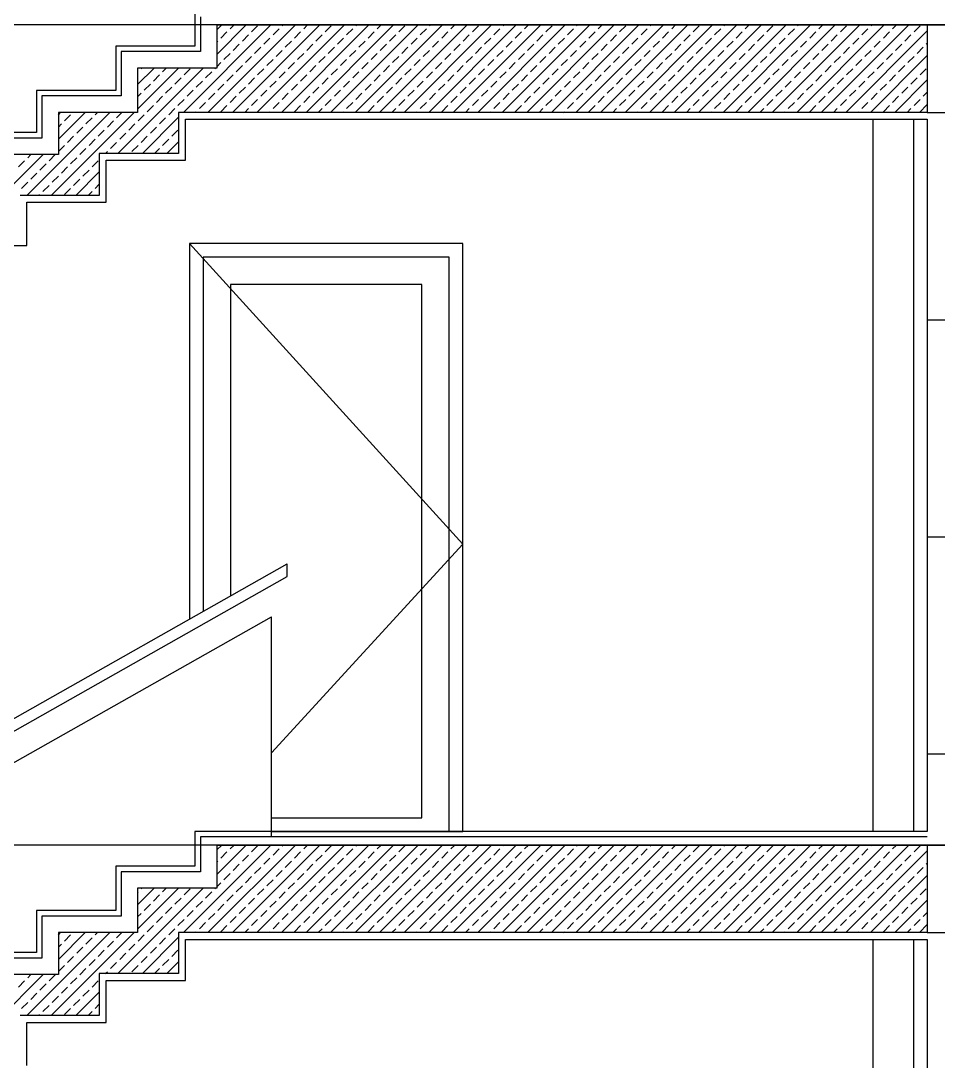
# Model space of a CAD drawing. Header units: millimetres. Extents: x 43168.9 to 43194.6, y -25545.1 to -25543.4.
# Drawn here: x 43184.51 to 43184.6443, y -25544.0462 to -25543.894 of the extents above; entities that cross this region are included whole.
import ezdxf

# ---------------------------------------------------------------- set-up
doc = ezdxf.new("R2010")
doc.units = ezdxf.units.MM
doc.header["$LTSCALE"] = 200
doc.linetypes.add('kesit_$0$HIDDEN2', pattern=[0.1875, 0.125, -0.0625])
for name, color, linetype in [('cam_sgh', 1, 'Continuous'), ('dograma_sgh', 43, 'Continuous'), ('gor-4_sgh', 17, 'Continuous'), ('kaplama-gnl_sgh', 30, 'Continuous'), ('kesit_$0$gor-2_sgh', 161, 'Continuous'), ('kesit_$0$izd-alt_sgh', 8, 'kesit_$0$HIDDEN2'), ('kesit_$0$metal-mal._sgh', 122, 'Continuous'), ('kolon-b.a_sgh', 6, 'Continuous'), ('siva_sgh', 145, 'Continuous'), ('tarama-betonarme_sgh', 223, 'Continuous')]:
    doc.layers.add(name, color=color, linetype=linetype)

msp = doc.modelspace()

# ---------------------------------------------------------------- linework, layer by layer
at = {"layer": 'cam_sgh'}
for p, q in [((43184.63471, -25543.90836), (43184.63471, -25544.01256)), ((43184.64071, -25543.90836), (43184.64071, -25544.01256)), ((43184.64271, -25543.90836), (43184.64271, -25544.01256)), ((43184.63471, -25544.02836), (43184.63471, -25544.13256)), ((43184.64071, -25544.02836), (43184.64071, -25544.13256)), ((43184.64271, -25544.02836), (43184.64271, -25544.13256))]:
    msp.add_line(p, q, dxfattribs=at)
at = {"layer": 'dograma_sgh', "color": 145}
for p, q in [((43184.53469, -25543.92656), (43184.57469, -25543.97056)), ((43184.57469, -25543.97056), (43184.54669, -25544.00107))]:
    msp.add_line(p, q, dxfattribs=at)
at = {"layer": 'dograma_sgh'}
for p, q in [((43184.57469, -25543.92656), (43184.53469, -25543.92656)), ((43184.53469, -25543.92656), (43184.53469, -25543.98144)), ((43184.57469, -25544.01256), (43184.57469, -25543.92656)), ((43184.57269, -25543.92856), (43184.53669, -25543.92856)), ((43184.53669, -25543.92856), (43184.53669, -25543.98033)), ((43184.57269, -25544.01256), (43184.57269, -25543.92856)), ((43184.56869, -25543.93256), (43184.54069, -25543.93256)), ((43184.54069, -25543.93256), (43184.54069, -25543.9781)), ((43184.56869, -25544.01056), (43184.56869, -25543.93256)), ((43184.54669, -25544.01056), (43184.56869, -25544.01056)), ((43184.54669, -25544.01256), (43184.57469, -25544.01256))]:
    msp.add_line(p, q, dxfattribs=at)
at = {"layer": 'gor-4_sgh'}
for p, q in [((43184.64271, -25543.89456), (43184.91271, -25543.89456)), ((43184.64271, -25543.90736), (43184.91271, -25543.90736)), ((43184.91271, -25543.93775), (43184.64269, -25543.93775)), ((43184.91271, -25543.9695), (43184.64269, -25543.9695)), ((43184.91271, -25544.00125), (43184.64269, -25544.00125)), ((43184.64271, -25544.01456), (43184.91271, -25544.01456)), ((43184.64271, -25544.02736), (43184.91271, -25544.02736))]:
    msp.add_line(p, q, dxfattribs=at)
at = {"layer": 'kaplama-gnl_sgh'}
for p, q in [((43184.53549, -25543.89256), (43184.53549, -25543.89767)), ((43184.53629, -25543.89336), (43184.53629, -25543.89847)), ((43184.53549, -25543.89767), (43184.52389, -25543.89767)), ((43184.52389, -25543.89767), (43184.52389, -25543.90416)), ((43184.53629, -25543.89847), (43184.52469, -25543.89847)), ((43184.52469, -25543.89847), (43184.52469, -25543.90496)), ((43184.52389, -25543.90416), (43184.51229, -25543.90416)), ((43184.51229, -25543.90416), (43184.51229, -25543.91031)), ((43184.52469, -25543.90496), (43184.51309, -25543.90496)), ((43184.51309, -25543.90496), (43184.51309, -25543.91111)), ((43184.51229, -25543.91031), (43184.50069, -25543.91031)), ((43184.51309, -25543.91111), (43184.50149, -25543.91111)), ((43184.64271, -25544.01256), (43184.53549, -25544.01256)), ((43184.53549, -25544.01256), (43184.53549, -25544.01767)), ((43184.64271, -25544.01336), (43184.53629, -25544.01336)), ((43184.53629, -25544.01336), (43184.53629, -25544.01847)), ((43184.53549, -25544.01767), (43184.52389, -25544.01767)), ((43184.52389, -25544.01767), (43184.52389, -25544.02416)), ((43184.53629, -25544.01847), (43184.52469, -25544.01847)), ((43184.52469, -25544.01847), (43184.52469, -25544.02496)), ((43184.52389, -25544.02416), (43184.51229, -25544.02416)), ((43184.51229, -25544.02416), (43184.51229, -25544.03031)), ((43184.52469, -25544.02496), (43184.51309, -25544.02496)), ((43184.51309, -25544.02496), (43184.51309, -25544.03111)), ((43184.51229, -25544.03031), (43184.50069, -25544.03031)), ((43184.51309, -25544.03111), (43184.50149, -25544.03111))]:
    msp.add_line(p, q, dxfattribs=at)
at = {"layer": 'kesit_$0$gor-2_sgh'}
for p in [(43184.44224, -25544.04025), (43184.54669, -25544.01336)]:
    msp.add_line(p, (43184.54669, -25543.98117), dxfattribs=at)
at = {"layer": 'kesit_$0$izd-alt_sgh'}
for p, q in [((43185.17869, -25543.89456), (43183.58059, -25543.89456)), ((43185.17869, -25544.01456), (43183.58059, -25544.01456))]:
    msp.add_line(p, q, dxfattribs=at)
at = {"layer": 'kesit_$0$metal-mal._sgh'}
for p, q in [((43184.44076, -25544.03465), (43184.549, -25543.97343)), ((43184.549, -25543.97527), (43184.549, -25543.97343)), ((43184.44118, -25544.03625), (43184.549, -25543.97527))]:
    msp.add_line(p, q, dxfattribs=at)
at = {"layer": 'kolon-b.a_sgh'}
for p, q in [((43184.53869, -25543.89456), (43184.53869, -25543.90087)), ((43184.53869, -25543.89456), (43184.64271, -25543.89456)), ((43184.64271, -25543.89456), (43184.64271, -25543.90736)), ((43184.53869, -25543.90087), (43184.52709, -25543.90087)), ((43184.52709, -25543.90087), (43184.52709, -25543.90736)), ((43184.52709, -25543.90736), (43184.51549, -25543.90736)), ((43184.51549, -25543.90736), (43184.51549, -25543.91351)), ((43184.64271, -25543.90736), (43184.53309, -25543.90736)), ((43184.53309, -25543.90736), (43184.53309, -25543.91336)), ((43184.51549, -25543.91351), (43184.50389, -25543.91351)), ((43184.53309, -25543.91336), (43184.52149, -25543.91336)), ((43184.52149, -25543.91336), (43184.52149, -25543.91951)), ((43184.52149, -25543.91951), (43184.50989, -25543.91951)), ((43184.53869, -25544.01456), (43184.53869, -25544.02087)), ((43184.53869, -25544.01456), (43184.64271, -25544.01456)), ((43184.64271, -25544.01456), (43184.64271, -25544.02736)), ((43184.53869, -25544.02087), (43184.52709, -25544.02087)), ((43184.52709, -25544.02087), (43184.52709, -25544.02736)), ((43184.52709, -25544.02736), (43184.51549, -25544.02736)), ((43184.51549, -25544.02736), (43184.51549, -25544.03351)), ((43184.64271, -25544.02736), (43184.53309, -25544.02736)), ((43184.53309, -25544.02736), (43184.53309, -25544.03336)), ((43184.51549, -25544.03351), (43184.50389, -25544.03351)), ((43184.53309, -25544.03336), (43184.52149, -25544.03336)), ((43184.52149, -25544.03336), (43184.52149, -25544.03951)), ((43184.52149, -25544.03951), (43184.50989, -25544.03951))]:
    msp.add_line(p, q, dxfattribs=at)
at = {"layer": 'siva_sgh'}
for p, q in [((43184.53409, -25543.91436), (43184.53409, -25543.90836)), ((43184.53409, -25543.90836), (43184.64271, -25543.90836)), ((43184.52249, -25543.92051), (43184.52249, -25543.91436)), ((43184.52249, -25543.91436), (43184.53409, -25543.91436)), ((43184.51089, -25543.92682), (43184.51089, -25543.92051)), ((43184.51089, -25543.92051), (43184.52249, -25543.92051)), ((43184.49929, -25543.92682), (43184.51089, -25543.92682)), ((43184.53409, -25544.03436), (43184.53409, -25544.02836)), ((43184.53409, -25544.02836), (43184.64271, -25544.02836)), ((43184.52249, -25544.04051), (43184.52249, -25544.03436)), ((43184.52249, -25544.03436), (43184.53409, -25544.03436)), ((43184.51089, -25544.04682), (43184.51089, -25544.04051)), ((43184.51089, -25544.04051), (43184.52249, -25544.04051))]:
    msp.add_line(p, q, dxfattribs=at)
at = {"layer": 'tarama-betonarme_sgh'}
for p, q in [((43184.53379, -25543.90736), (43184.54659, -25543.89456)), ((43184.53739, -25543.90736), (43184.55019, -25543.89456)), ((43184.53869, -25543.89528), (43184.53941, -25543.89456)), ((43184.53869, -25543.89887), (43184.543, -25543.89456)), ((43184.53928, -25543.89648), (43184.54018, -25543.89558)), ((43184.54063, -25543.89514), (43184.54121, -25543.89456)), ((43184.54098, -25543.90736), (43184.55378, -25543.89456)), ((43184.54377, -25543.89558), (43184.54467, -25543.89469)), ((43184.54457, -25543.90736), (43184.55737, -25543.89456)), ((43184.54692, -25543.89603), (43184.54781, -25543.89514)), ((43184.54816, -25543.90736), (43184.56096, -25543.89456)), ((43184.54826, -25543.89469), (43184.54839, -25543.89456)), ((43184.55006, -25543.89648), (43184.55096, -25543.89558)), ((43184.55141, -25543.89514), (43184.55198, -25543.89456)), ((43184.55176, -25543.90736), (43184.56456, -25543.89456)), ((43184.55455, -25543.89558), (43184.55545, -25543.89469)), ((43184.55535, -25543.90736), (43184.56815, -25543.89456)), ((43184.55769, -25543.89603), (43184.55859, -25543.89514)), ((43184.55894, -25543.90736), (43184.57174, -25543.89456)), ((43184.55904, -25543.89469), (43184.55917, -25543.89456)), ((43184.56084, -25543.89648), (43184.56173, -25543.89558)), ((43184.56218, -25543.89514), (43184.56276, -25543.89456)), ((43184.56253, -25543.90736), (43184.57533, -25543.89456)), ((43184.56533, -25543.89558), (43184.56622, -25543.89469)), ((43184.56612, -25543.90736), (43184.57892, -25543.89456)), ((43184.56847, -25543.89603), (43184.56937, -25543.89514)), ((43184.56972, -25543.90736), (43184.58252, -25543.89456)), ((43184.56982, -25543.89469), (43184.56994, -25543.89456)), ((43184.57161, -25543.89648), (43184.57251, -25543.89558)), ((43184.57296, -25543.89514), (43184.57354, -25543.89456)), ((43184.57331, -25543.90736), (43184.58611, -25543.89456)), ((43184.5761, -25543.89558), (43184.577, -25543.89469)), ((43184.5769, -25543.90736), (43184.5897, -25543.89456)), ((43184.57925, -25543.89603), (43184.58014, -25543.89514)), ((43184.58049, -25543.90736), (43184.59329, -25543.89456)), ((43184.58059, -25543.89469), (43184.58072, -25543.89456)), ((43184.58239, -25543.89648), (43184.58329, -25543.89558)), ((43184.58374, -25543.89514), (43184.58431, -25543.89456)), ((43184.58408, -25543.90736), (43184.59688, -25543.89456)), ((43184.58688, -25543.89558), (43184.58778, -25543.89469)), ((43184.58768, -25543.90736), (43184.60048, -25543.89456)), ((43184.59002, -25543.89603), (43184.59092, -25543.89514)), ((43184.59127, -25543.90736), (43184.60407, -25543.89456)), ((43184.59137, -25543.89469), (43184.5915, -25543.89456)), ((43184.59316, -25543.89648), (43184.59406, -25543.89558)), ((43184.59451, -25543.89514), (43184.59509, -25543.89456)), ((43184.59486, -25543.90736), (43184.60766, -25543.89456)), ((43184.59765, -25543.89558), (43184.59855, -25543.89469)), ((43184.59845, -25543.90736), (43184.61125, -25543.89456)), ((43184.6008, -25543.89603), (43184.6017, -25543.89514)), ((43184.60204, -25543.90736), (43184.61484, -25543.89456)), ((43184.60214, -25543.89469), (43184.60227, -25543.89456)), ((43184.60394, -25543.89648), (43184.60484, -25543.89558)), ((43184.60529, -25543.89514), (43184.60586, -25543.89456)), ((43184.60564, -25543.90736), (43184.61844, -25543.89456)), ((43184.60843, -25543.89558), (43184.60933, -25543.89469)), ((43184.60923, -25543.90736), (43184.62203, -25543.89456)), ((43184.61157, -25543.89603), (43184.61247, -25543.89514)), ((43184.61282, -25543.90736), (43184.62562, -25543.89456)), ((43184.61292, -25543.89469), (43184.61305, -25543.89456)), ((43184.61472, -25543.89648), (43184.61562, -25543.89558)), ((43184.61606, -25543.89514), (43184.61664, -25543.89456)), ((43184.61641, -25543.90736), (43184.62921, -25543.89456)), ((43184.61921, -25543.89558), (43184.62011, -25543.89469)), ((43184.62001, -25543.90736), (43184.63281, -25543.89456)), ((43184.62235, -25543.89603), (43184.62325, -25543.89514)), ((43184.6236, -25543.90736), (43184.6364, -25543.89456)), ((43184.6237, -25543.89469), (43184.62382, -25543.89456)), ((43184.62549, -25543.89648), (43184.62639, -25543.89558)), ((43184.62684, -25543.89514), (43184.62742, -25543.89456)), ((43184.62719, -25543.90736), (43184.63999, -25543.89456)), ((43184.62998, -25543.89558), (43184.63088, -25543.89469)), ((43184.63078, -25543.90736), (43184.64271, -25543.89543)), ((43184.63313, -25543.89603), (43184.63402, -25543.89514)), ((43184.63447, -25543.89469), (43184.6346, -25543.89456)), ((43184.63627, -25543.89648), (43184.63717, -25543.89558)), ((43184.63762, -25543.89514), (43184.63819, -25543.89456)), ((43184.64076, -25543.89558), (43184.64166, -25543.89469)), ((43184.53869, -25543.89707), (43184.53883, -25543.89693)), ((43184.54243, -25543.89693), (43184.54332, -25543.89603)), ((43184.54557, -25543.89738), (43184.54647, -25543.89648)), ((43184.54871, -25543.89783), (43184.54961, -25543.89693)), ((43184.5532, -25543.89693), (43184.5541, -25543.89603)), ((43184.55635, -25543.89738), (43184.55724, -25543.89648)), ((43184.55949, -25543.89783), (43184.56039, -25543.89693)), ((43184.56398, -25543.89693), (43184.56488, -25543.89603)), ((43184.56712, -25543.89738), (43184.56802, -25543.89648)), ((43184.57027, -25543.89783), (43184.57116, -25543.89693)), ((43184.57476, -25543.89693), (43184.57565, -25543.89603)), ((43184.5779, -25543.89738), (43184.5788, -25543.89648)), ((43184.58104, -25543.89783), (43184.58194, -25543.89693)), ((43184.58553, -25543.89693), (43184.58643, -25543.89603)), ((43184.58867, -25543.89738), (43184.58957, -25543.89648)), ((43184.59182, -25543.89783), (43184.59272, -25543.89693)), ((43184.59631, -25543.89693), (43184.59721, -25543.89603)), ((43184.59945, -25543.89738), (43184.60035, -25543.89648)), ((43184.60259, -25543.89783), (43184.60349, -25543.89693)), ((43184.60708, -25543.89693), (43184.60798, -25543.89603)), ((43184.61023, -25543.89738), (43184.61113, -25543.89648)), ((43184.61337, -25543.89783), (43184.61427, -25543.89693)), ((43184.61786, -25543.89693), (43184.61876, -25543.89603)), ((43184.621, -25543.89738), (43184.6219, -25543.89648)), ((43184.62415, -25543.89783), (43184.62504, -25543.89693)), ((43184.62864, -25543.89693), (43184.62953, -25543.89603)), ((43184.63178, -25543.89738), (43184.63268, -25543.89648)), ((43184.63492, -25543.89783), (43184.63582, -25543.89693)), ((43184.63941, -25543.89693), (43184.64031, -25543.89603)), ((43184.53973, -25543.89963), (43184.54063, -25543.89873)), ((43184.54108, -25543.89828), (43184.54198, -25543.89738)), ((43184.54422, -25543.89873), (43184.54512, -25543.89783)), ((43184.54737, -25543.89918), (43184.54826, -25543.89828)), ((43184.55051, -25543.89963), (43184.55141, -25543.89873)), ((43184.55186, -25543.89828), (43184.55275, -25543.89738)), ((43184.555, -25543.89873), (43184.5559, -25543.89783)), ((43184.55814, -25543.89918), (43184.55904, -25543.89828)), ((43184.56128, -25543.89963), (43184.56218, -25543.89873)), ((43184.56263, -25543.89828), (43184.56353, -25543.89738)), ((43184.56577, -25543.89873), (43184.56667, -25543.89783)), ((43184.56892, -25543.89918), (43184.56982, -25543.89828)), ((43184.57206, -25543.89963), (43184.57296, -25543.89873)), ((43184.57341, -25543.89828), (43184.57431, -25543.89738)), ((43184.57655, -25543.89873), (43184.57745, -25543.89783)), ((43184.57969, -25543.89918), (43184.58059, -25543.89828)), ((43184.58284, -25543.89963), (43184.58374, -25543.89873)), ((43184.58418, -25543.89828), (43184.58508, -25543.89738)), ((43184.58733, -25543.89873), (43184.58823, -25543.89783)), ((43184.59047, -25543.89918), (43184.59137, -25543.89828)), ((43184.59361, -25543.89963), (43184.59451, -25543.89873)), ((43184.59496, -25543.89828), (43184.59586, -25543.89738)), ((43184.5981, -25543.89873), (43184.599, -25543.89783)), ((43184.60125, -25543.89918), (43184.60214, -25543.89828)), ((43184.60439, -25543.89963), (43184.60529, -25543.89873)), ((43184.60574, -25543.89828), (43184.60664, -25543.89738)), ((43184.60888, -25543.89873), (43184.60978, -25543.89783)), ((43184.61202, -25543.89918), (43184.61292, -25543.89828)), ((43184.61517, -25543.89963), (43184.61606, -25543.89873)), ((43184.61651, -25543.89828), (43184.61741, -25543.89738)), ((43184.61966, -25543.89873), (43184.62055, -25543.89783)), ((43184.6228, -25543.89918), (43184.6237, -25543.89828)), ((43184.62594, -25543.89963), (43184.62684, -25543.89873)), ((43184.62729, -25543.89828), (43184.62819, -25543.89738)), ((43184.63043, -25543.89873), (43184.63133, -25543.89783)), ((43184.63358, -25543.89918), (43184.63447, -25543.89828)), ((43184.63672, -25543.89963), (43184.63762, -25543.89873)), ((43184.63807, -25543.89828), (43184.63896, -25543.89738)), ((43184.64121, -25543.89873), (43184.64211, -25543.89783)), ((43184.64256, -25543.89738), (43184.64271, -25543.89723)), ((43184.53869, -25543.90067), (43184.53928, -25543.90007)), ((43184.54288, -25543.90007), (43184.54377, -25543.89918)), ((43184.54602, -25543.90052), (43184.54692, -25543.89963)), ((43184.54916, -25543.90097), (43184.55006, -25543.90007)), ((43184.55365, -25543.90007), (43184.55455, -25543.89918)), ((43184.55679, -25543.90052), (43184.55769, -25543.89963)), ((43184.55994, -25543.90097), (43184.56084, -25543.90007)), ((43184.56443, -25543.90007), (43184.56533, -25543.89918)), ((43184.56757, -25543.90052), (43184.56847, -25543.89963)), ((43184.57071, -25543.90097), (43184.57161, -25543.90007)), ((43184.5752, -25543.90007), (43184.5761, -25543.89918)), ((43184.57835, -25543.90052), (43184.57925, -25543.89963)), ((43184.58149, -25543.90097), (43184.58239, -25543.90007)), ((43184.58598, -25543.90007), (43184.58688, -25543.89918)), ((43184.58912, -25543.90052), (43184.59002, -25543.89963)), ((43184.59227, -25543.90097), (43184.59316, -25543.90007)), ((43184.59676, -25543.90007), (43184.59765, -25543.89918)), ((43184.5999, -25543.90052), (43184.6008, -25543.89963)), ((43184.60304, -25543.90097), (43184.60394, -25543.90007)), ((43184.60753, -25543.90007), (43184.60843, -25543.89918)), ((43184.61068, -25543.90052), (43184.61157, -25543.89963)), ((43184.61382, -25543.90097), (43184.61472, -25543.90007)), ((43184.61831, -25543.90007), (43184.61921, -25543.89918)), ((43184.62145, -25543.90052), (43184.62235, -25543.89963)), ((43184.6246, -25543.90097), (43184.62549, -25543.90007)), ((43184.62909, -25543.90007), (43184.62998, -25543.89918)), ((43184.63223, -25543.90052), (43184.63313, -25543.89963)), ((43184.63437, -25543.90736), (43184.64271, -25543.89902)), ((43184.63537, -25543.90097), (43184.63627, -25543.90007)), ((43184.63986, -25543.90007), (43184.64076, -25543.89918)), ((43184.5242, -25543.91336), (43184.53669, -25543.90087)), ((43184.52709, -25543.90329), (43184.5295, -25543.90087)), ((43184.52709, -25543.90688), (43184.53309, -25543.90087)), ((43184.52709, -25543.90149), (43184.52716, -25543.90142)), ((43184.52761, -25543.90097), (43184.52771, -25543.90087)), ((43184.53075, -25543.90142), (43184.5313, -25543.90087)), ((43184.53389, -25543.90187), (43184.53479, -25543.90097)), ((43184.53704, -25543.90232), (43184.53794, -25543.90142)), ((43184.53839, -25543.90097), (43184.53848, -25543.90087)), ((43184.54153, -25543.90142), (43184.54243, -25543.90052)), ((43184.54467, -25543.90187), (43184.54557, -25543.90097)), ((43184.54781, -25543.90232), (43184.54871, -25543.90142)), ((43184.5523, -25543.90142), (43184.5532, -25543.90052)), ((43184.55545, -25543.90187), (43184.55635, -25543.90097)), ((43184.55859, -25543.90232), (43184.55949, -25543.90142)), ((43184.56308, -25543.90142), (43184.56398, -25543.90052)), ((43184.56622, -25543.90187), (43184.56712, -25543.90097)), ((43184.56937, -25543.90232), (43184.57027, -25543.90142)), ((43184.57386, -25543.90142), (43184.57476, -25543.90052)), ((43184.577, -25543.90187), (43184.5779, -25543.90097)), ((43184.58014, -25543.90232), (43184.58104, -25543.90142)), ((43184.58463, -25543.90142), (43184.58553, -25543.90052)), ((43184.58778, -25543.90187), (43184.58867, -25543.90097)), ((43184.59092, -25543.90232), (43184.59182, -25543.90142)), ((43184.59541, -25543.90142), (43184.59631, -25543.90052)), ((43184.59855, -25543.90187), (43184.59945, -25543.90097)), ((43184.6017, -25543.90232), (43184.60259, -25543.90142)), ((43184.60619, -25543.90142), (43184.60708, -25543.90052)), ((43184.60933, -25543.90187), (43184.61023, -25543.90097)), ((43184.61247, -25543.90232), (43184.61337, -25543.90142)), ((43184.61696, -25543.90142), (43184.61786, -25543.90052)), ((43184.62011, -25543.90187), (43184.621, -25543.90097)), ((43184.62325, -25543.90232), (43184.62415, -25543.90142)), ((43184.62774, -25543.90142), (43184.62864, -25543.90052)), ((43184.63088, -25543.90187), (43184.63178, -25543.90097)), ((43184.63402, -25543.90232), (43184.63492, -25543.90142)), ((43184.63851, -25543.90142), (43184.63941, -25543.90052)), ((43184.64166, -25543.90187), (43184.64256, -25543.90097)), ((43184.52806, -25543.90412), (43184.52896, -25543.90322)), ((43184.5294, -25543.90277), (43184.5303, -25543.90187)), ((43184.53255, -25543.90322), (43184.53345, -25543.90232)), ((43184.53569, -25543.90367), (43184.53659, -25543.90277)), ((43184.53883, -25543.90412), (43184.53973, -25543.90322)), ((43184.54018, -25543.90277), (43184.54108, -25543.90187)), ((43184.54332, -25543.90322), (43184.54422, -25543.90232)), ((43184.54647, -25543.90367), (43184.54737, -25543.90277)), ((43184.54961, -25543.90412), (43184.55051, -25543.90322)), ((43184.55096, -25543.90277), (43184.55186, -25543.90187)), ((43184.5541, -25543.90322), (43184.555, -25543.90232)), ((43184.55724, -25543.90367), (43184.55814, -25543.90277)), ((43184.56039, -25543.90412), (43184.56128, -25543.90322)), ((43184.56173, -25543.90277), (43184.56263, -25543.90187)), ((43184.56488, -25543.90322), (43184.56577, -25543.90232)), ((43184.56802, -25543.90367), (43184.56892, -25543.90277)), ((43184.57116, -25543.90412), (43184.57206, -25543.90322)), ((43184.57251, -25543.90277), (43184.57341, -25543.90187)), ((43184.57565, -25543.90322), (43184.57655, -25543.90232)), ((43184.5788, -25543.90367), (43184.57969, -25543.90277)), ((43184.58194, -25543.90412), (43184.58284, -25543.90322)), ((43184.58329, -25543.90277), (43184.58418, -25543.90187)), ((43184.58643, -25543.90322), (43184.58733, -25543.90232)), ((43184.58957, -25543.90367), (43184.59047, -25543.90277)), ((43184.59272, -25543.90412), (43184.59361, -25543.90322)), ((43184.59406, -25543.90277), (43184.59496, -25543.90187)), ((43184.59721, -25543.90322), (43184.5981, -25543.90232)), ((43184.60035, -25543.90367), (43184.60125, -25543.90277)), ((43184.60349, -25543.90412), (43184.60439, -25543.90322)), ((43184.60484, -25543.90277), (43184.60574, -25543.90187)), ((43184.60798, -25543.90322), (43184.60888, -25543.90232)), ((43184.61113, -25543.90367), (43184.61202, -25543.90277)), ((43184.61427, -25543.90412), (43184.61517, -25543.90322)), ((43184.61562, -25543.90277), (43184.61651, -25543.90187)), ((43184.61876, -25543.90322), (43184.61966, -25543.90232)), ((43184.6219, -25543.90367), (43184.6228, -25543.90277)), ((43184.62504, -25543.90412), (43184.62594, -25543.90322)), ((43184.62639, -25543.90277), (43184.62729, -25543.90187)), ((43184.62953, -25543.90322), (43184.63043, -25543.90232)), ((43184.63268, -25543.90367), (43184.63358, -25543.90277)), ((43184.63582, -25543.90412), (43184.63672, -25543.90322)), ((43184.63717, -25543.90277), (43184.63807, -25543.90187)), ((43184.63797, -25543.90736), (43184.64271, -25543.90262)), ((43184.64031, -25543.90322), (43184.64121, -25543.90232)), ((43184.52709, -25543.90508), (43184.52761, -25543.90456)), ((43184.5312, -25543.90456), (43184.5321, -25543.90367)), ((43184.53434, -25543.90501), (43184.53524, -25543.90412)), ((43184.53749, -25543.90546), (43184.53839, -25543.90456)), ((43184.54198, -25543.90456), (43184.54288, -25543.90367)), ((43184.54512, -25543.90501), (43184.54602, -25543.90412)), ((43184.54826, -25543.90546), (43184.54916, -25543.90456)), ((43184.55275, -25543.90456), (43184.55365, -25543.90367)), ((43184.5559, -25543.90501), (43184.55679, -25543.90412)), ((43184.55904, -25543.90546), (43184.55994, -25543.90456)), ((43184.56353, -25543.90456), (43184.56443, -25543.90367)), ((43184.56667, -25543.90501), (43184.56757, -25543.90412)), ((43184.56982, -25543.90546), (43184.57071, -25543.90456)), ((43184.57431, -25543.90456), (43184.5752, -25543.90367)), ((43184.57745, -25543.90501), (43184.57835, -25543.90412)), ((43184.58059, -25543.90546), (43184.58149, -25543.90456)), ((43184.58508, -25543.90456), (43184.58598, -25543.90367)), ((43184.58823, -25543.90501), (43184.58912, -25543.90412)), ((43184.59137, -25543.90546), (43184.59227, -25543.90456)), ((43184.59586, -25543.90456), (43184.59676, -25543.90367)), ((43184.599, -25543.90501), (43184.5999, -25543.90412)), ((43184.60214, -25543.90546), (43184.60304, -25543.90456)), ((43184.60664, -25543.90456), (43184.60753, -25543.90367)), ((43184.60978, -25543.90501), (43184.61068, -25543.90412)), ((43184.61292, -25543.90546), (43184.61382, -25543.90456)), ((43184.61741, -25543.90456), (43184.61831, -25543.90367)), ((43184.62055, -25543.90501), (43184.62145, -25543.90412)), ((43184.6237, -25543.90546), (43184.6246, -25543.90456)), ((43184.62819, -25543.90456), (43184.62909, -25543.90367)), ((43184.63133, -25543.90501), (43184.63223, -25543.90412)), ((43184.63447, -25543.90546), (43184.63537, -25543.90456)), ((43184.63896, -25543.90456), (43184.63986, -25543.90367)), ((43184.64211, -25543.90501), (43184.64271, -25543.90441)), ((43184.52985, -25543.90591), (43184.53075, -25543.90501)), ((43184.533, -25543.90636), (43184.53389, -25543.90546)), ((43184.53614, -25543.90681), (43184.53704, -25543.90591)), ((43184.54063, -25543.90591), (43184.54153, -25543.90501)), ((43184.54377, -25543.90636), (43184.54467, -25543.90546)), ((43184.54692, -25543.90681), (43184.54781, -25543.90591)), ((43184.55141, -25543.90591), (43184.5523, -25543.90501)), ((43184.55455, -25543.90636), (43184.55545, -25543.90546)), ((43184.55769, -25543.90681), (43184.55859, -25543.90591)), ((43184.56218, -25543.90591), (43184.56308, -25543.90501)), ((43184.56533, -25543.90636), (43184.56622, -25543.90546)), ((43184.56847, -25543.90681), (43184.56937, -25543.90591)), ((43184.57296, -25543.90591), (43184.57386, -25543.90501)), ((43184.5761, -25543.90636), (43184.577, -25543.90546)), ((43184.57925, -25543.90681), (43184.58014, -25543.90591)), ((43184.58374, -25543.90591), (43184.58463, -25543.90501)), ((43184.58688, -25543.90636), (43184.58778, -25543.90546)), ((43184.59002, -25543.90681), (43184.59092, -25543.90591)), ((43184.59451, -25543.90591), (43184.59541, -25543.90501)), ((43184.59765, -25543.90636), (43184.59855, -25543.90546)), ((43184.6008, -25543.90681), (43184.6017, -25543.90591)), ((43184.60529, -25543.90591), (43184.60619, -25543.90501)), ((43184.60843, -25543.90636), (43184.60933, -25543.90546)), ((43184.61157, -25543.90681), (43184.61247, -25543.90591)), ((43184.61606, -25543.90591), (43184.61696, -25543.90501)), ((43184.61921, -25543.90636), (43184.62011, -25543.90546)), ((43184.62235, -25543.90681), (43184.62325, -25543.90591)), ((43184.62684, -25543.90591), (43184.62774, -25543.90501)), ((43184.62998, -25543.90636), (43184.63088, -25543.90546)), ((43184.63313, -25543.90681), (43184.63402, -25543.90591)), ((43184.63762, -25543.90591), (43184.63851, -25543.90501)), ((43184.64076, -25543.90636), (43184.64166, -25543.90546)), ((43184.64156, -25543.90736), (43184.64271, -25543.90621)), ((43184.51087, -25543.91951), (43184.52302, -25543.90736)), ((43184.51446, -25543.91951), (43184.52661, -25543.90736)), ((43184.51549, -25543.9077), (43184.51583, -25543.90736)), ((43184.51549, -25543.91129), (43184.51943, -25543.90736)), ((43184.51638, -25543.90861), (43184.51728, -25543.90771)), ((43184.52087, -25543.90771), (43184.52122, -25543.90736)), ((43184.52402, -25543.90816), (43184.52481, -25543.90736)), ((43184.52716, -25543.90861), (43184.52806, -25543.90771)), ((43184.52851, -25543.90726), (43184.5294, -25543.90636)), ((43184.53165, -25543.90771), (43184.53255, -25543.90681)), ((43184.53559, -25543.90736), (43184.53569, -25543.90726)), ((43184.53928, -25543.90726), (43184.54018, -25543.90636)), ((43184.54278, -25543.90736), (43184.54332, -25543.90681)), ((43184.54637, -25543.90736), (43184.54647, -25543.90726)), ((43184.55006, -25543.90726), (43184.55096, -25543.90636)), ((43184.55355, -25543.90736), (43184.5541, -25543.90681)), ((43184.55714, -25543.90736), (43184.55724, -25543.90726)), ((43184.56084, -25543.90726), (43184.56173, -25543.90636)), ((43184.56433, -25543.90736), (43184.56488, -25543.90681)), ((43184.56792, -25543.90736), (43184.56802, -25543.90726)), ((43184.57161, -25543.90726), (43184.57251, -25543.90636)), ((43184.5751, -25543.90736), (43184.57565, -25543.90681)), ((43184.5787, -25543.90736), (43184.5788, -25543.90726)), ((43184.58239, -25543.90726), (43184.58329, -25543.90636)), ((43184.58588, -25543.90736), (43184.58643, -25543.90681)), ((43184.58947, -25543.90736), (43184.58957, -25543.90726)), ((43184.59316, -25543.90726), (43184.59406, -25543.90636)), ((43184.59666, -25543.90736), (43184.59721, -25543.90681)), ((43184.60025, -25543.90736), (43184.60035, -25543.90726)), ((43184.60394, -25543.90726), (43184.60484, -25543.90636)), ((43184.60743, -25543.90736), (43184.60798, -25543.90681)), ((43184.61102, -25543.90736), (43184.61113, -25543.90726)), ((43184.61472, -25543.90726), (43184.61562, -25543.90636)), ((43184.61821, -25543.90736), (43184.61876, -25543.90681)), ((43184.6218, -25543.90736), (43184.6219, -25543.90726)), ((43184.62549, -25543.90726), (43184.62639, -25543.90636)), ((43184.62899, -25543.90736), (43184.62953, -25543.90681)), ((43184.63258, -25543.90736), (43184.63268, -25543.90726)), ((43184.63627, -25543.90726), (43184.63717, -25543.90636)), ((43184.63976, -25543.90736), (43184.64031, -25543.90681)), ((43184.51549, -25543.9095), (43184.51593, -25543.90905)), ((43184.51953, -25543.90905), (43184.52042, -25543.90816)), ((43184.52267, -25543.9095), (43184.52357, -25543.90861)), ((43184.52581, -25543.90995), (43184.52671, -25543.90905)), ((43184.52779, -25543.91336), (43184.53309, -25543.90806)), ((43184.5303, -25543.90905), (43184.5312, -25543.90816)), ((43184.51683, -25543.91175), (43184.51773, -25543.91085)), ((43184.51818, -25543.9104), (43184.51908, -25543.9095)), ((43184.52132, -25543.91085), (43184.52222, -25543.90995)), ((43184.52447, -25543.9113), (43184.52536, -25543.9104)), ((43184.52761, -25543.91175), (43184.52851, -25543.91085)), ((43184.52896, -25543.9104), (43184.52985, -25543.9095)), ((43184.5321, -25543.91085), (43184.533, -25543.90995)), ((43184.51549, -25543.91309), (43184.51638, -25543.9122)), ((43184.51998, -25543.9122), (43184.52087, -25543.9113)), ((43184.52312, -25543.91265), (43184.52402, -25543.91175)), ((43184.52626, -25543.9131), (43184.52716, -25543.9122)), ((43184.53075, -25543.9122), (43184.53165, -25543.9113)), ((43184.53139, -25543.91336), (43184.53309, -25543.91166)), ((43184.50096, -25543.92582), (43184.51328, -25543.91351)), ((43184.511, -25543.91399), (43184.51148, -25543.91351)), ((43184.51414, -25543.91444), (43184.51504, -25543.91354)), ((43184.51863, -25543.91354), (43184.51953, -25543.91265)), ((43184.52241, -25543.91336), (43184.52267, -25543.9131)), ((43184.52959, -25543.91336), (43184.5303, -25543.91265)), ((43184.50965, -25543.91534), (43184.51055, -25543.91444)), ((43184.51279, -25543.91579), (43184.51369, -25543.91489)), ((43184.51593, -25543.91624), (43184.51683, -25543.91534)), ((43184.51728, -25543.91489), (43184.51818, -25543.91399)), ((43184.52042, -25543.91534), (43184.52132, -25543.91444)), ((43184.51144, -25543.91714), (43184.51234, -25543.91624)), ((43184.51459, -25543.91759), (43184.51549, -25543.91669)), ((43184.51806, -25543.91951), (43184.52149, -25543.91607)), ((43184.51908, -25543.91669), (43184.51998, -25543.91579)), ((43184.5101, -25543.91848), (43184.511, -25543.91759)), ((43184.51324, -25543.91893), (43184.51414, -25543.91804)), ((43184.51638, -25543.91938), (43184.51728, -25543.91848)), ((43184.51773, -25543.91804), (43184.51863, -25543.91714)), ((43184.52087, -25543.91848), (43184.52149, -25543.91787)), ((43184.51267, -25543.91951), (43184.51279, -25543.91938)), ((43184.51985, -25543.91951), (43184.52042, -25543.91893)), ((43184.53379, -25544.02736), (43184.54659, -25544.01456)), ((43184.53739, -25544.02736), (43184.55019, -25544.01456)), ((43184.53869, -25544.01528), (43184.53941, -25544.01456)), ((43184.53869, -25544.01887), (43184.543, -25544.01456)), ((43184.53928, -25544.01648), (43184.54018, -25544.01558)), ((43184.54063, -25544.01514), (43184.54121, -25544.01456)), ((43184.54098, -25544.02736), (43184.55378, -25544.01456)), ((43184.54377, -25544.01558), (43184.54467, -25544.01469)), ((43184.54457, -25544.02736), (43184.55737, -25544.01456)), ((43184.54692, -25544.01603), (43184.54781, -25544.01514)), ((43184.54816, -25544.02736), (43184.56096, -25544.01456)), ((43184.54826, -25544.01469), (43184.54839, -25544.01456)), ((43184.55006, -25544.01648), (43184.55096, -25544.01558)), ((43184.55141, -25544.01514), (43184.55198, -25544.01456)), ((43184.55176, -25544.02736), (43184.56456, -25544.01456)), ((43184.55455, -25544.01558), (43184.55545, -25544.01469)), ((43184.55535, -25544.02736), (43184.56815, -25544.01456)), ((43184.55769, -25544.01603), (43184.55859, -25544.01514)), ((43184.55894, -25544.02736), (43184.57174, -25544.01456)), ((43184.55904, -25544.01469), (43184.55917, -25544.01456)), ((43184.56084, -25544.01648), (43184.56173, -25544.01558)), ((43184.56218, -25544.01514), (43184.56276, -25544.01456)), ((43184.56253, -25544.02736), (43184.57533, -25544.01456)), ((43184.56533, -25544.01558), (43184.56622, -25544.01469)), ((43184.56612, -25544.02736), (43184.57892, -25544.01456)), ((43184.56847, -25544.01603), (43184.56937, -25544.01514)), ((43184.56972, -25544.02736), (43184.58252, -25544.01456)), ((43184.56982, -25544.01469), (43184.56994, -25544.01456)), ((43184.57161, -25544.01648), (43184.57251, -25544.01558)), ((43184.57296, -25544.01514), (43184.57354, -25544.01456)), ((43184.57331, -25544.02736), (43184.58611, -25544.01456)), ((43184.5761, -25544.01558), (43184.577, -25544.01469)), ((43184.5769, -25544.02736), (43184.5897, -25544.01456)), ((43184.57925, -25544.01603), (43184.58014, -25544.01514)), ((43184.58049, -25544.02736), (43184.59329, -25544.01456)), ((43184.58059, -25544.01469), (43184.58072, -25544.01456)), ((43184.58239, -25544.01648), (43184.58329, -25544.01558)), ((43184.58374, -25544.01514), (43184.58431, -25544.01456)), ((43184.58408, -25544.02736), (43184.59688, -25544.01456)), ((43184.58688, -25544.01558), (43184.58778, -25544.01469)), ((43184.58768, -25544.02736), (43184.60048, -25544.01456)), ((43184.59002, -25544.01603), (43184.59092, -25544.01514)), ((43184.59127, -25544.02736), (43184.60407, -25544.01456)), ((43184.59137, -25544.01469), (43184.5915, -25544.01456)), ((43184.59316, -25544.01648), (43184.59406, -25544.01558)), ((43184.59451, -25544.01514), (43184.59509, -25544.01456)), ((43184.59486, -25544.02736), (43184.60766, -25544.01456)), ((43184.59765, -25544.01558), (43184.59855, -25544.01469)), ((43184.59845, -25544.02736), (43184.61125, -25544.01456)), ((43184.6008, -25544.01603), (43184.6017, -25544.01514)), ((43184.60204, -25544.02736), (43184.61484, -25544.01456)), ((43184.60214, -25544.01469), (43184.60227, -25544.01456)), ((43184.60394, -25544.01648), (43184.60484, -25544.01558)), ((43184.60529, -25544.01514), (43184.60586, -25544.01456)), ((43184.60564, -25544.02736), (43184.61844, -25544.01456)), ((43184.60843, -25544.01558), (43184.60933, -25544.01469)), ((43184.60923, -25544.02736), (43184.62203, -25544.01456)), ((43184.61157, -25544.01603), (43184.61247, -25544.01514)), ((43184.61282, -25544.02736), (43184.62562, -25544.01456)), ((43184.61292, -25544.01469), (43184.61305, -25544.01456)), ((43184.61472, -25544.01648), (43184.61562, -25544.01558)), ((43184.61606, -25544.01514), (43184.61664, -25544.01456)), ((43184.61641, -25544.02736), (43184.62921, -25544.01456)), ((43184.61921, -25544.01558), (43184.62011, -25544.01469)), ((43184.62001, -25544.02736), (43184.63281, -25544.01456)), ((43184.62235, -25544.01603), (43184.62325, -25544.01514)), ((43184.6236, -25544.02736), (43184.6364, -25544.01456)), ((43184.6237, -25544.01469), (43184.62382, -25544.01456)), ((43184.62549, -25544.01648), (43184.62639, -25544.01558)), ((43184.62684, -25544.01514), (43184.62742, -25544.01456)), ((43184.62719, -25544.02736), (43184.63999, -25544.01456)), ((43184.62998, -25544.01558), (43184.63088, -25544.01469)), ((43184.63078, -25544.02736), (43184.64271, -25544.01543)), ((43184.63313, -25544.01603), (43184.63402, -25544.01514)), ((43184.63447, -25544.01469), (43184.6346, -25544.01456)), ((43184.63627, -25544.01648), (43184.63717, -25544.01558)), ((43184.63762, -25544.01514), (43184.63819, -25544.01456)), ((43184.64076, -25544.01558), (43184.64166, -25544.01469)), ((43184.53869, -25544.01707), (43184.53883, -25544.01693)), ((43184.54108, -25544.01828), (43184.54198, -25544.01738)), ((43184.54243, -25544.01693), (43184.54332, -25544.01603)), ((43184.54557, -25544.01738), (43184.54647, -25544.01648)), ((43184.54871, -25544.01783), (43184.54961, -25544.01693)), ((43184.55186, -25544.01828), (43184.55275, -25544.01738)), ((43184.5532, -25544.01693), (43184.5541, -25544.01603)), ((43184.55635, -25544.01738), (43184.55724, -25544.01648)), ((43184.55949, -25544.01783), (43184.56039, -25544.01693)), ((43184.56263, -25544.01828), (43184.56353, -25544.01738)), ((43184.56398, -25544.01693), (43184.56488, -25544.01603)), ((43184.56712, -25544.01738), (43184.56802, -25544.01648)), ((43184.57027, -25544.01783), (43184.57116, -25544.01693)), ((43184.57341, -25544.01828), (43184.57431, -25544.01738)), ((43184.57476, -25544.01693), (43184.57565, -25544.01603)), ((43184.5779, -25544.01738), (43184.5788, -25544.01648)), ((43184.58104, -25544.01783), (43184.58194, -25544.01693)), ((43184.58418, -25544.01828), (43184.58508, -25544.01738)), ((43184.58553, -25544.01693), (43184.58643, -25544.01603)), ((43184.58867, -25544.01738), (43184.58957, -25544.01648)), ((43184.59182, -25544.01783), (43184.59272, -25544.01693)), ((43184.59496, -25544.01828), (43184.59586, -25544.01738)), ((43184.59631, -25544.01693), (43184.59721, -25544.01603)), ((43184.59945, -25544.01738), (43184.60035, -25544.01648)), ((43184.60259, -25544.01783), (43184.60349, -25544.01693)), ((43184.60574, -25544.01828), (43184.60664, -25544.01738)), ((43184.60708, -25544.01693), (43184.60798, -25544.01603)), ((43184.61023, -25544.01738), (43184.61113, -25544.01648)), ((43184.61337, -25544.01783), (43184.61427, -25544.01693)), ((43184.61651, -25544.01828), (43184.61741, -25544.01738)), ((43184.61786, -25544.01693), (43184.61876, -25544.01603)), ((43184.621, -25544.01738), (43184.6219, -25544.01648)), ((43184.62415, -25544.01783), (43184.62504, -25544.01693)), ((43184.62729, -25544.01828), (43184.62819, -25544.01738)), ((43184.62864, -25544.01693), (43184.62953, -25544.01603)), ((43184.63178, -25544.01738), (43184.63268, -25544.01648)), ((43184.63492, -25544.01783), (43184.63582, -25544.01693)), ((43184.63807, -25544.01828), (43184.63896, -25544.01738)), ((43184.63941, -25544.01693), (43184.64031, -25544.01603)), ((43184.64256, -25544.01738), (43184.64271, -25544.01723)), ((43184.53973, -25544.01963), (43184.54063, -25544.01873)), ((43184.54422, -25544.01873), (43184.54512, -25544.01783)), ((43184.54737, -25544.01918), (43184.54826, -25544.01828)), ((43184.55051, -25544.01963), (43184.55141, -25544.01873)), ((43184.555, -25544.01873), (43184.5559, -25544.01783)), ((43184.55814, -25544.01918), (43184.55904, -25544.01828)), ((43184.56128, -25544.01963), (43184.56218, -25544.01873)), ((43184.56577, -25544.01873), (43184.56667, -25544.01783)), ((43184.56892, -25544.01918), (43184.56982, -25544.01828)), ((43184.57206, -25544.01963), (43184.57296, -25544.01873)), ((43184.57655, -25544.01873), (43184.57745, -25544.01783)), ((43184.57969, -25544.01918), (43184.58059, -25544.01828)), ((43184.58284, -25544.01963), (43184.58374, -25544.01873)), ((43184.58733, -25544.01873), (43184.58823, -25544.01783)), ((43184.59047, -25544.01918), (43184.59137, -25544.01828)), ((43184.59361, -25544.01963), (43184.59451, -25544.01873)), ((43184.5981, -25544.01873), (43184.599, -25544.01783)), ((43184.60125, -25544.01918), (43184.60214, -25544.01828)), ((43184.60439, -25544.01963), (43184.60529, -25544.01873)), ((43184.60888, -25544.01873), (43184.60978, -25544.01783)), ((43184.61202, -25544.01918), (43184.61292, -25544.01828)), ((43184.61517, -25544.01963), (43184.61606, -25544.01873)), ((43184.61966, -25544.01873), (43184.62055, -25544.01783)), ((43184.6228, -25544.01918), (43184.6237, -25544.01828)), ((43184.62594, -25544.01963), (43184.62684, -25544.01873)), ((43184.63043, -25544.01873), (43184.63133, -25544.01783)), ((43184.63358, -25544.01918), (43184.63447, -25544.01828)), ((43184.63672, -25544.01963), (43184.63762, -25544.01873)), ((43184.64121, -25544.01873), (43184.64211, -25544.01783)), ((43184.53869, -25544.02067), (43184.53928, -25544.02007)), ((43184.54288, -25544.02007), (43184.54377, -25544.01918)), ((43184.54602, -25544.02052), (43184.54692, -25544.01963)), ((43184.54916, -25544.02097), (43184.55006, -25544.02007)), ((43184.55365, -25544.02007), (43184.55455, -25544.01918)), ((43184.55679, -25544.02052), (43184.55769, -25544.01963)), ((43184.55994, -25544.02097), (43184.56084, -25544.02007)), ((43184.56443, -25544.02007), (43184.56533, -25544.01918)), ((43184.56757, -25544.02052), (43184.56847, -25544.01963)), ((43184.57071, -25544.02097), (43184.57161, -25544.02007)), ((43184.5752, -25544.02007), (43184.5761, -25544.01918)), ((43184.57835, -25544.02052), (43184.57925, -25544.01963)), ((43184.58149, -25544.02097), (43184.58239, -25544.02007)), ((43184.58598, -25544.02007), (43184.58688, -25544.01918)), ((43184.58912, -25544.02052), (43184.59002, -25544.01963)), ((43184.59227, -25544.02097), (43184.59316, -25544.02007)), ((43184.59676, -25544.02007), (43184.59765, -25544.01918)), ((43184.5999, -25544.02052), (43184.6008, -25544.01963)), ((43184.60304, -25544.02097), (43184.60394, -25544.02007)), ((43184.60753, -25544.02007), (43184.60843, -25544.01918)), ((43184.61068, -25544.02052), (43184.61157, -25544.01963)), ((43184.61382, -25544.02097), (43184.61472, -25544.02007)), ((43184.61831, -25544.02007), (43184.61921, -25544.01918)), ((43184.62145, -25544.02052), (43184.62235, -25544.01963)), ((43184.6246, -25544.02097), (43184.62549, -25544.02007)), ((43184.62909, -25544.02007), (43184.62998, -25544.01918)), ((43184.63223, -25544.02052), (43184.63313, -25544.01963)), ((43184.63437, -25544.02736), (43184.64271, -25544.01902)), ((43184.63537, -25544.02097), (43184.63627, -25544.02007)), ((43184.63986, -25544.02007), (43184.64076, -25544.01918)), ((43184.5242, -25544.03336), (43184.53669, -25544.02087)), ((43184.52709, -25544.02329), (43184.5295, -25544.02087)), ((43184.52709, -25544.02688), (43184.53309, -25544.02087)), ((43184.52709, -25544.02149), (43184.52716, -25544.02142)), ((43184.52761, -25544.02097), (43184.52771, -25544.02087)), ((43184.5294, -25544.02277), (43184.5303, -25544.02187)), ((43184.53075, -25544.02142), (43184.5313, -25544.02087)), ((43184.53389, -25544.02187), (43184.53479, -25544.02097)), ((43184.53704, -25544.02232), (43184.53794, -25544.02142)), ((43184.53839, -25544.02097), (43184.53848, -25544.02087)), ((43184.54018, -25544.02277), (43184.54108, -25544.02187)), ((43184.54153, -25544.02142), (43184.54243, -25544.02052)), ((43184.54467, -25544.02187), (43184.54557, -25544.02097)), ((43184.54781, -25544.02232), (43184.54871, -25544.02142)), ((43184.55096, -25544.02277), (43184.55186, -25544.02187)), ((43184.5523, -25544.02142), (43184.5532, -25544.02052)), ((43184.55545, -25544.02187), (43184.55635, -25544.02097)), ((43184.55859, -25544.02232), (43184.55949, -25544.02142)), ((43184.56173, -25544.02277), (43184.56263, -25544.02187)), ((43184.56308, -25544.02142), (43184.56398, -25544.02052)), ((43184.56622, -25544.02187), (43184.56712, -25544.02097)), ((43184.56937, -25544.02232), (43184.57027, -25544.02142)), ((43184.57251, -25544.02277), (43184.57341, -25544.02187)), ((43184.57386, -25544.02142), (43184.57476, -25544.02052)), ((43184.577, -25544.02187), (43184.5779, -25544.02097)), ((43184.58014, -25544.02232), (43184.58104, -25544.02142)), ((43184.58329, -25544.02277), (43184.58418, -25544.02187)), ((43184.58463, -25544.02142), (43184.58553, -25544.02052)), ((43184.58778, -25544.02187), (43184.58867, -25544.02097)), ((43184.59092, -25544.02232), (43184.59182, -25544.02142)), ((43184.59406, -25544.02277), (43184.59496, -25544.02187)), ((43184.59541, -25544.02142), (43184.59631, -25544.02052)), ((43184.59855, -25544.02187), (43184.59945, -25544.02097)), ((43184.6017, -25544.02232), (43184.60259, -25544.02142)), ((43184.60484, -25544.02277), (43184.60574, -25544.02187)), ((43184.60619, -25544.02142), (43184.60708, -25544.02052)), ((43184.60933, -25544.02187), (43184.61023, -25544.02097)), ((43184.61247, -25544.02232), (43184.61337, -25544.02142)), ((43184.61562, -25544.02277), (43184.61651, -25544.02187)), ((43184.61696, -25544.02142), (43184.61786, -25544.02052)), ((43184.62011, -25544.02187), (43184.621, -25544.02097)), ((43184.62325, -25544.02232), (43184.62415, -25544.02142)), ((43184.62639, -25544.02277), (43184.62729, -25544.02187)), ((43184.62774, -25544.02142), (43184.62864, -25544.02052)), ((43184.63088, -25544.02187), (43184.63178, -25544.02097)), ((43184.63402, -25544.02232), (43184.63492, -25544.02142)), ((43184.63717, -25544.02277), (43184.63807, -25544.02187)), ((43184.63851, -25544.02142), (43184.63941, -25544.02052)), ((43184.64166, -25544.02187), (43184.64256, -25544.02097)), ((43184.52806, -25544.02412), (43184.52896, -25544.02322)), ((43184.53255, -25544.02322), (43184.53345, -25544.02232)), ((43184.53569, -25544.02367), (43184.53659, -25544.02277)), ((43184.53883, -25544.02412), (43184.53973, -25544.02322)), ((43184.54332, -25544.02322), (43184.54422, -25544.02232)), ((43184.54647, -25544.02367), (43184.54737, -25544.02277)), ((43184.54961, -25544.02412), (43184.55051, -25544.02322)), ((43184.5541, -25544.02322), (43184.555, -25544.02232)), ((43184.55724, -25544.02367), (43184.55814, -25544.02277)), ((43184.56039, -25544.02412), (43184.56128, -25544.02322)), ((43184.56488, -25544.02322), (43184.56577, -25544.02232)), ((43184.56802, -25544.02367), (43184.56892, -25544.02277)), ((43184.57116, -25544.02412), (43184.57206, -25544.02322)), ((43184.57565, -25544.02322), (43184.57655, -25544.02232)), ((43184.5788, -25544.02367), (43184.57969, -25544.02277)), ((43184.58194, -25544.02412), (43184.58284, -25544.02322)), ((43184.58643, -25544.02322), (43184.58733, -25544.02232)), ((43184.58957, -25544.02367), (43184.59047, -25544.02277)), ((43184.59272, -25544.02412), (43184.59361, -25544.02322)), ((43184.59721, -25544.02322), (43184.5981, -25544.02232)), ((43184.60035, -25544.02367), (43184.60125, -25544.02277)), ((43184.60349, -25544.02412), (43184.60439, -25544.02322)), ((43184.60798, -25544.02322), (43184.60888, -25544.02232)), ((43184.61113, -25544.02367), (43184.61202, -25544.02277)), ((43184.61427, -25544.02412), (43184.61517, -25544.02322)), ((43184.61876, -25544.02322), (43184.61966, -25544.02232)), ((43184.6219, -25544.02367), (43184.6228, -25544.02277)), ((43184.62504, -25544.02412), (43184.62594, -25544.02322)), ((43184.62953, -25544.02322), (43184.63043, -25544.02232)), ((43184.63268, -25544.02367), (43184.63358, -25544.02277)), ((43184.63582, -25544.02412), (43184.63672, -25544.02322)), ((43184.63797, -25544.02736), (43184.64271, -25544.02262)), ((43184.64031, -25544.02322), (43184.64121, -25544.02232)), ((43184.52709, -25544.02508), (43184.52761, -25544.02456)), ((43184.52985, -25544.02591), (43184.53075, -25544.02501)), ((43184.5312, -25544.02456), (43184.5321, -25544.02367)), ((43184.53434, -25544.02501), (43184.53524, -25544.02412)), ((43184.53749, -25544.02546), (43184.53839, -25544.02456)), ((43184.54063, -25544.02591), (43184.54153, -25544.02501)), ((43184.54198, -25544.02456), (43184.54288, -25544.02367)), ((43184.54512, -25544.02501), (43184.54602, -25544.02412)), ((43184.54826, -25544.02546), (43184.54916, -25544.02456)), ((43184.55141, -25544.02591), (43184.5523, -25544.02501)), ((43184.55275, -25544.02456), (43184.55365, -25544.02367)), ((43184.5559, -25544.02501), (43184.55679, -25544.02412)), ((43184.55904, -25544.02546), (43184.55994, -25544.02456)), ((43184.56218, -25544.02591), (43184.56308, -25544.02501)), ((43184.56353, -25544.02456), (43184.56443, -25544.02367)), ((43184.56667, -25544.02501), (43184.56757, -25544.02412)), ((43184.56982, -25544.02546), (43184.57071, -25544.02456)), ((43184.57296, -25544.02591), (43184.57386, -25544.02501)), ((43184.57431, -25544.02456), (43184.5752, -25544.02367)), ((43184.57745, -25544.02501), (43184.57835, -25544.02412)), ((43184.58059, -25544.02546), (43184.58149, -25544.02456)), ((43184.58374, -25544.02591), (43184.58463, -25544.02501)), ((43184.58508, -25544.02456), (43184.58598, -25544.02367)), ((43184.58823, -25544.02501), (43184.58912, -25544.02412)), ((43184.59137, -25544.02546), (43184.59227, -25544.02456)), ((43184.59451, -25544.02591), (43184.59541, -25544.02501)), ((43184.59586, -25544.02456), (43184.59676, -25544.02367)), ((43184.599, -25544.02501), (43184.5999, -25544.02412)), ((43184.60214, -25544.02546), (43184.60304, -25544.02456)), ((43184.60529, -25544.02591), (43184.60619, -25544.02501)), ((43184.60664, -25544.02456), (43184.60753, -25544.02367)), ((43184.60978, -25544.02501), (43184.61068, -25544.02412)), ((43184.61292, -25544.02546), (43184.61382, -25544.02456)), ((43184.61606, -25544.02591), (43184.61696, -25544.02501)), ((43184.61741, -25544.02456), (43184.61831, -25544.02367)), ((43184.62055, -25544.02501), (43184.62145, -25544.02412)), ((43184.6237, -25544.02546), (43184.6246, -25544.02456)), ((43184.62684, -25544.02591), (43184.62774, -25544.02501)), ((43184.62819, -25544.02456), (43184.62909, -25544.02367)), ((43184.63133, -25544.02501), (43184.63223, -25544.02412)), ((43184.63447, -25544.02546), (43184.63537, -25544.02456)), ((43184.63762, -25544.02591), (43184.63851, -25544.02501)), ((43184.63896, -25544.02456), (43184.63986, -25544.02367)), ((43184.64211, -25544.02501), (43184.64271, -25544.02441)), ((43184.52851, -25544.02726), (43184.5294, -25544.02636)), ((43184.533, -25544.02636), (43184.53389, -25544.02546)), ((43184.53614, -25544.02681), (43184.53704, -25544.02591)), ((43184.53928, -25544.02726), (43184.54018, -25544.02636)), ((43184.54377, -25544.02636), (43184.54467, -25544.02546)), ((43184.54692, -25544.02681), (43184.54781, -25544.02591)), ((43184.55006, -25544.02726), (43184.55096, -25544.02636)), ((43184.55455, -25544.02636), (43184.55545, -25544.02546)), ((43184.55769, -25544.02681), (43184.55859, -25544.02591)), ((43184.56084, -25544.02726), (43184.56173, -25544.02636)), ((43184.56533, -25544.02636), (43184.56622, -25544.02546)), ((43184.56847, -25544.02681), (43184.56937, -25544.02591)), ((43184.57161, -25544.02726), (43184.57251, -25544.02636)), ((43184.5761, -25544.02636), (43184.577, -25544.02546)), ((43184.57925, -25544.02681), (43184.58014, -25544.02591)), ((43184.58239, -25544.02726), (43184.58329, -25544.02636)), ((43184.58688, -25544.02636), (43184.58778, -25544.02546)), ((43184.59002, -25544.02681), (43184.59092, -25544.02591)), ((43184.59316, -25544.02726), (43184.59406, -25544.02636)), ((43184.59765, -25544.02636), (43184.59855, -25544.02546)), ((43184.6008, -25544.02681), (43184.6017, -25544.02591)), ((43184.60394, -25544.02726), (43184.60484, -25544.02636)), ((43184.60843, -25544.02636), (43184.60933, -25544.02546)), ((43184.61157, -25544.02681), (43184.61247, -25544.02591)), ((43184.61472, -25544.02726), (43184.61562, -25544.02636)), ((43184.61921, -25544.02636), (43184.62011, -25544.02546)), ((43184.62235, -25544.02681), (43184.62325, -25544.02591)), ((43184.62549, -25544.02726), (43184.62639, -25544.02636)), ((43184.62998, -25544.02636), (43184.63088, -25544.02546)), ((43184.63313, -25544.02681), (43184.63402, -25544.02591)), ((43184.63627, -25544.02726), (43184.63717, -25544.02636)), ((43184.64076, -25544.02636), (43184.64166, -25544.02546)), ((43184.64156, -25544.02736), (43184.64271, -25544.02621)), ((43184.51087, -25544.03951), (43184.52302, -25544.02736)), ((43184.51446, -25544.03951), (43184.52661, -25544.02736)), ((43184.51549, -25544.0277), (43184.51583, -25544.02736)), ((43184.51549, -25544.03129), (43184.51943, -25544.02736)), ((43184.51638, -25544.02861), (43184.51728, -25544.02771)), ((43184.52087, -25544.02771), (43184.52122, -25544.02736)), ((43184.52402, -25544.02816), (43184.52481, -25544.02736)), ((43184.52716, -25544.02861), (43184.52806, -25544.02771)), ((43184.52779, -25544.03336), (43184.53309, -25544.02806)), ((43184.53165, -25544.02771), (43184.53255, -25544.02681)), ((43184.53559, -25544.02736), (43184.53569, -25544.02726)), ((43184.54278, -25544.02736), (43184.54332, -25544.02681)), ((43184.54637, -25544.02736), (43184.54647, -25544.02726)), ((43184.55355, -25544.02736), (43184.5541, -25544.02681)), ((43184.55714, -25544.02736), (43184.55724, -25544.02726)), ((43184.56433, -25544.02736), (43184.56488, -25544.02681)), ((43184.56792, -25544.02736), (43184.56802, -25544.02726)), ((43184.5751, -25544.02736), (43184.57565, -25544.02681)), ((43184.5787, -25544.02736), (43184.5788, -25544.02726)), ((43184.58588, -25544.02736), (43184.58643, -25544.02681)), ((43184.58947, -25544.02736), (43184.58957, -25544.02726)), ((43184.59666, -25544.02736), (43184.59721, -25544.02681)), ((43184.60025, -25544.02736), (43184.60035, -25544.02726)), ((43184.60743, -25544.02736), (43184.60798, -25544.02681)), ((43184.61102, -25544.02736), (43184.61113, -25544.02726)), ((43184.61821, -25544.02736), (43184.61876, -25544.02681)), ((43184.6218, -25544.02736), (43184.6219, -25544.02726)), ((43184.62899, -25544.02736), (43184.62953, -25544.02681)), ((43184.63258, -25544.02736), (43184.63268, -25544.02726)), ((43184.63976, -25544.02736), (43184.64031, -25544.02681)), ((43184.51549, -25544.0295), (43184.51593, -25544.02905)), ((43184.51818, -25544.0304), (43184.51908, -25544.0295)), ((43184.51953, -25544.02905), (43184.52042, -25544.02816)), ((43184.52267, -25544.0295), (43184.52357, -25544.02861)), ((43184.52581, -25544.02995), (43184.52671, -25544.02905)), ((43184.52896, -25544.0304), (43184.52985, -25544.0295)), ((43184.5303, -25544.02905), (43184.5312, -25544.02816)), ((43184.51683, -25544.03175), (43184.51773, -25544.03085)), ((43184.52132, -25544.03085), (43184.52222, -25544.02995)), ((43184.52447, -25544.0313), (43184.52536, -25544.0304)), ((43184.52761, -25544.03175), (43184.52851, -25544.03085)), ((43184.5321, -25544.03085), (43184.533, -25544.02995)), ((43184.51549, -25544.03309), (43184.51638, -25544.0322)), ((43184.51863, -25544.03354), (43184.51953, -25544.03265)), ((43184.51998, -25544.0322), (43184.52087, -25544.0313)), ((43184.52312, -25544.03265), (43184.52402, -25544.03175)), ((43184.52626, -25544.0331), (43184.52716, -25544.0322)), ((43184.52959, -25544.03336), (43184.5303, -25544.03265)), ((43184.53075, -25544.0322), (43184.53165, -25544.0313)), ((43184.53139, -25544.03336), (43184.53309, -25544.03166)), ((43184.50096, -25544.04582), (43184.51328, -25544.03351)), ((43184.511, -25544.03399), (43184.51148, -25544.03351)), ((43184.51414, -25544.03444), (43184.51504, -25544.03354)), ((43184.51728, -25544.03489), (43184.51818, -25544.03399)), ((43184.52241, -25544.03336), (43184.52267, -25544.0331)), ((43184.50965, -25544.03534), (43184.51055, -25544.03444)), ((43184.51279, -25544.03579), (43184.51369, -25544.03489)), ((43184.51593, -25544.03624), (43184.51683, -25544.03534)), ((43184.52042, -25544.03534), (43184.52132, -25544.03444)), ((43184.51144, -25544.03714), (43184.51234, -25544.03624)), ((43184.51459, -25544.03759), (43184.51549, -25544.03669)), ((43184.51773, -25544.03804), (43184.51863, -25544.03714)), ((43184.51806, -25544.03951), (43184.52149, -25544.03607)), ((43184.51908, -25544.03669), (43184.51998, -25544.03579)), ((43184.5101, -25544.03848), (43184.511, -25544.03759)), ((43184.51324, -25544.03893), (43184.51414, -25544.03804)), ((43184.51638, -25544.03938), (43184.51728, -25544.03848)), ((43184.52087, -25544.03848), (43184.52149, -25544.03787)), ((43184.51267, -25544.03951), (43184.51279, -25544.03938)), ((43184.51985, -25544.03951), (43184.52042, -25544.03893))]:
    msp.add_line(p, q, dxfattribs=at)

doc.saveas('drawing.dxf')
